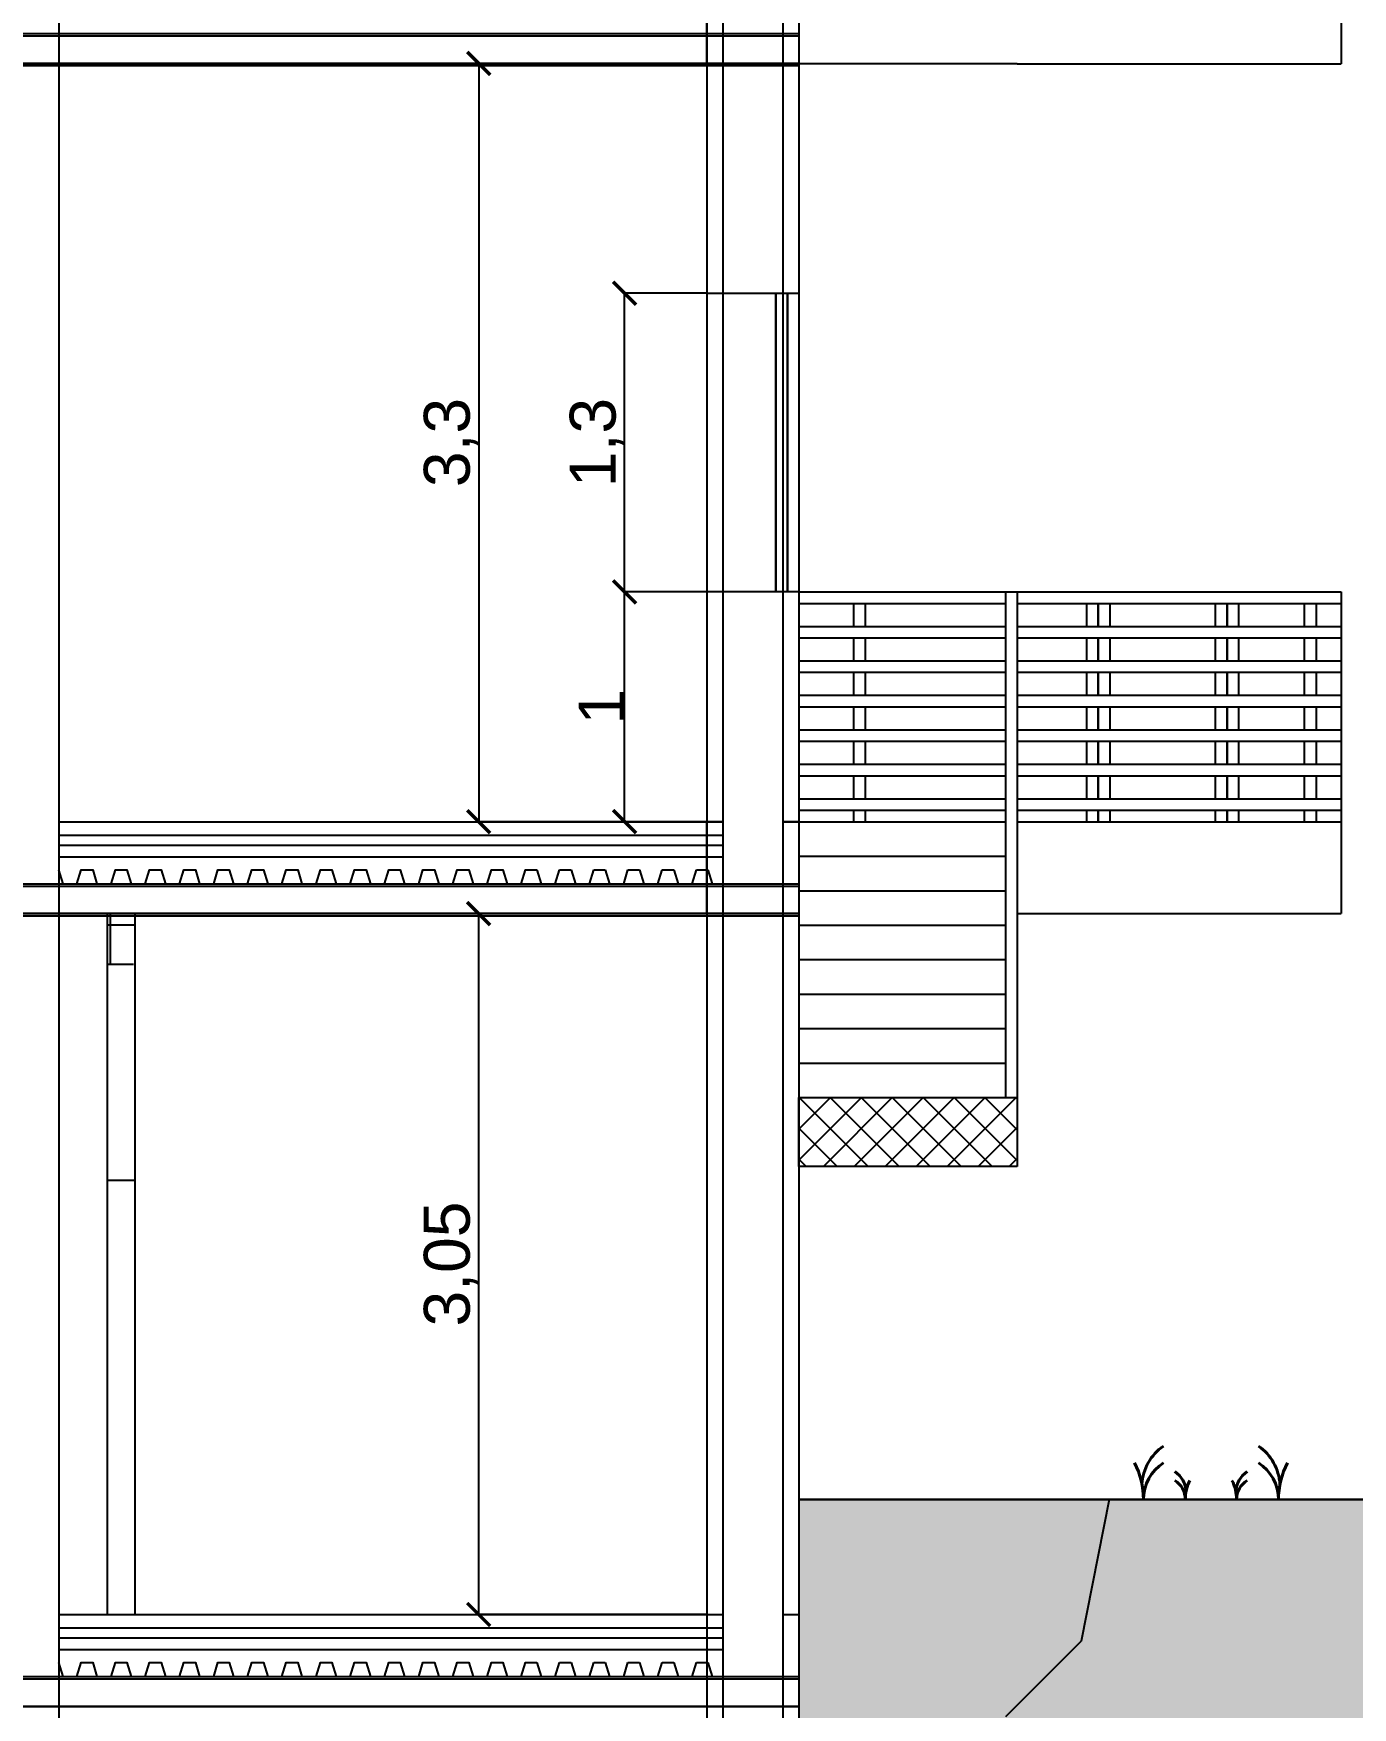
# Model space of a CAD drawing. Header units: millimetres. Extents: x 2459 to 3981, y 1231 to 4850.
# Drawn here: x 3828.92 to 3834.66, y 1240.46 to 1247.75 of the extents above; entities that cross this region are included whole.
import ezdxf

# ---------------------------------------------------------------- set-up
doc = ezdxf.new("R2010")
doc.units = ezdxf.units.MM
doc.layers.add('erbetta', color=7, linetype='Continuous', lineweight=40)
doc.styles.get("Standard").update_dxf_attribs({"font": 'arial.ttf'})
doc.dimstyles.new('Copia di ISO-25', dxfattribs={"dimtxt": 0.2, "dimasz": 0.1, "dimexe": 0, "dimexo": 0, "dimgap": 0, "dimtad": 3, "dimtxsty": 'Standard', "dimblk": 'ARCHTICK', "dimcen": -2.5, "dimclrd": 256, "dimclre": 256, "dimclrt": 256, "dimadec": 0, "dimazin": 0, "dimtfac": 1, "dimtmove": 2, "dimatfit": 3, "dimldrblk": 'ARCHTICK', "dimfxl": 1, "dimfxlon": 1, "dimtfillclr": 256, "dimlwd": -1, "dimlwe": -1, "dimarcsym": 0})

# ---------------------------------------------------------------- blocks, each defined once
blk = doc.blocks.new('_ArchTick')
at = {"color": 0, "linetype": 'ByBlock', "const_width": 0.15}
blk.add_lwpolyline([(-0.5, -0.5), (0.5, 0.5)], dxfattribs=at)
blk = doc.blocks.new('*D670')
at = {"ltscale": 0.01, "transparency": 16777216}
for p, q in [((3831.8548, 1243.9152), (3830.8616, 1243.9152)), ((3830.8616, 1243.9152), (3830.8616, 1240.8652)), ((3831.8548, 1240.8652), (3830.8616, 1240.8652))]:
    blk.add_line(p, q, dxfattribs=at)
at = {"layer": 'Defpoints', "color": 0, "linetype": 'Continuous', "lineweight": -3, "ltscale": 0.01, "transparency": 16777216}
for p in [(3831.8548, 1243.9152), (3830.8616, 1240.8652), (3831.8548, 1240.8652)]:
    blk.add_point(p, dxfattribs=at)
at = {"linetype": 'Continuous', "ltscale": 0.01, "transparency": 16777216, "xscale": 0.1, "yscale": 0.1, "zscale": 0.1}
for p, rotation in [((3830.8616, 1243.9152), 90), ((3830.8616, 1240.8652), 270)]:
    blk.add_blockref('_ArchTick', p, dxfattribs=dict(at, rotation=rotation))
at = {"linetype": 'Continuous', "lineweight": -3, "ltscale": 0.01, "transparency": 16777216, "insert": (3830.7415, 1242.3902), "char_height": 0.2, "attachment_point": 5, "rotation": 90}
blk.add_mtext('3,05', dxfattribs=at)

msp = doc.modelspace()

# ---------------------------------------------------------------- hatches: boundary and pattern name
h = msp.add_hatch()
h.set_pattern_fill('ANSI37', color=256, scale=0.03)
h.paths.add_polyline_path([(3783.759752, 1240.865233), (3783.359752, 1240.865233), (3783.359752, 1240.465233), (3783.759752, 1240.465233)])
h.paths.add_polyline_path([(3833.204815, 1243.114923), (3832.254815, 1243.114923), (3832.254815, 1242.814923), (3833.204815, 1242.814923)])
h.paths.add_polyline_path([(3815.954815, 1243.114923), (3815.004815, 1243.114923), (3815.004815, 1242.814923), (3815.954815, 1242.814923)])
h.paths.add_polyline_path([(3780.969752, 1240.865233), (3780.569752, 1240.865233), (3780.569752, 1240.465233), (3780.969752, 1240.465233)])
h.paths.add_polyline_path([(3780.969752, 1250.215543), (3780.569752, 1250.215543), (3780.569752, 1249.815543), (3780.969752, 1249.815543)])
h.paths.add_polyline_path([(3780.969752, 1245.813372), (3780.569752, 1245.813372), (3780.569752, 1245.413372), (3780.969752, 1245.413372)])
h.paths.add_polyline_path([(3788.301951, 1240.865233), (3787.901951, 1240.865233), (3787.901951, 1240.465233), (3788.301951, 1240.465233)])
h.paths.add_polyline_path([(3790.631951, 1240.865233), (3790.231951, 1240.865233), (3790.231951, 1240.465233), (3790.631951, 1240.465233)])
h.paths.add_polyline_path([(3795.501951, 1240.865233), (3795.101951, 1240.865233), (3795.101951, 1240.465233), (3795.501951, 1240.465233)])
h.paths.add_polyline_path([(3795.501951, 1244.314923), (3795.101951, 1244.314923), (3795.101951, 1243.914923), (3795.501951, 1243.914923)])
h.paths.add_polyline_path([(3790.631951, 1244.314923), (3790.231951, 1244.314923), (3790.231951, 1243.915233), (3790.631951, 1243.915233)])
h.paths.add_polyline_path([(3788.301951, 1244.314923), (3787.901951, 1244.314923), (3787.901951, 1243.915233), (3788.301951, 1243.915233)])
h.paths.add_polyline_path([(3788.301951, 1248.012751), (3787.901951, 1248.012751), (3787.901951, 1247.613062), (3788.181951, 1247.613062), (3788.301951, 1247.612751)])
h.paths.add_polyline_path([(3790.631951, 1248.012751), (3790.231951, 1248.012751), (3790.231951, 1247.612751), (3790.631951, 1247.612751)])
h.paths.add_polyline_path([(3795.501951, 1248.012751), (3795.101951, 1248.012751), (3795.101951, 1247.612751), (3795.501951, 1247.612751)])
h.paths.add_polyline_path([(3795.501951, 1251.814923), (3795.101951, 1251.814923), (3795.101951, 1251.414923), (3795.501951, 1251.414923)])
h.paths.add_polyline_path([(3790.631951, 1251.814923), (3790.231951, 1251.814923), (3790.231951, 1251.414923), (3790.631951, 1251.414923)])
h.paths.add_polyline_path([(3788.301951, 1251.814923), (3787.901951, 1251.814923), (3787.901951, 1251.414923), (3788.301951, 1251.414923)])
h.paths.add_polyline_path([(3790.631951, 1255.614923), (3790.231951, 1255.614923), (3790.231951, 1255.215233), (3790.631951, 1255.215233)])
h.paths.add_polyline_path([(3795.501951, 1255.615233), (3795.101951, 1255.615233), (3795.101951, 1255.215233), (3795.501951, 1255.215233)])
h.paths.add_polyline_path([(3788.301951, 1255.614923), (3787.901951, 1255.614923), (3787.901951, 1255.215233), (3788.301951, 1255.215233)])
h.paths.add_polyline_path([(3788.301951, 1258.438326), (3787.901951, 1258.438241), (3787.901951, 1258.038326), (3788.301951, 1258.038326)])
h.paths.add_polyline_path([(3790.206425, 1258.437715), (3789.806425, 1258.437715), (3789.806425, 1258.037715), (3790.206425, 1258.037715)])
h.paths.add_polyline_path([(3780.968958, 1258.437715), (3780.568958, 1258.437715), (3780.56898, 1258.037715), (3780.969752, 1258.036808)])
h.paths.add_polyline_path([(3780.969752, 1254.415543), (3780.569752, 1254.415543), (3780.569752, 1254.015543), (3780.969752, 1254.015543)])
at = {"linetype": 'Continuous', "lineweight": -3, "ltscale": 0.01, "true_color": 0x939598, "transparency": 33554559}
h = msp.add_hatch(dxfattribs=at)
h.set_pattern_fill('EARTH', color=252, scale=0.1, angle=45)
h.paths.add_polyline_path([(3780.569752, 1239.61719), (3780.012323, 1239.842627), (3779.715084, 1240.139866), (3779.305021, 1240.226858), (3779.066646, 1240.465233), (3777.065568, 1240.465233), (3777.065568, 1238.035233), (3798.962389, 1238.035233), (3798.962389, 1241.365233), (3796.852018, 1241.365233), (3796.730146, 1240.749123), (3796.401275, 1240.420252), (3796.05938, 1239.842627), (3795.501951, 1239.61719), (3795.501951, 1239.115354), (3796.346943, 1239.115354), (3796.346943, 1238.654559), (3794.25696, 1238.654559), (3794.25696, 1239.115354), (3795.101951, 1239.115354), (3795.101951, 1239.61719), (3790.631951, 1239.61719), (3790.631951, 1239.115354), (3791.476943, 1239.115354), (3791.476943, 1238.654559), (3789.38696, 1238.654559), (3789.38696, 1239.115354), (3790.231951, 1239.115354), (3790.231951, 1239.61719), (3788.301951, 1239.61719), (3788.301951, 1239.115354), (3789.146943, 1239.115354), (3789.146943, 1238.654559), (3787.05696, 1238.654559), (3787.05696, 1239.115354), (3787.901951, 1239.115354), (3787.901951, 1239.61719), (3783.759752, 1239.61719), (3783.759752, 1239.115354), (3784.604743, 1239.115354), (3784.604743, 1238.654559), (3782.51476, 1238.654559), (3782.51476, 1239.115354), (3783.359752, 1239.115354), (3783.359752, 1239.61719), (3780.969752, 1239.61719), (3780.969752, 1239.115354), (3781.814743, 1239.115354), (3781.814743, 1238.654559), (3779.72476, 1238.654559), (3779.72476, 1239.115354), (3780.569752, 1239.115354)])
h.paths.add_polyline_path([(3769.967936, 1241.365233), (3767.858003, 1241.365233), (3767.736132, 1240.749123), (3767.40726, 1240.420252), (3767.065365, 1239.842627), (3766.507936, 1239.61719), (3766.507936, 1239.115354), (3767.352928, 1239.115354), (3767.352928, 1238.654559), (3765.262945, 1238.654559), (3765.262945, 1239.115354), (3766.107936, 1239.115354), (3766.107936, 1239.61719), (3763.407936, 1239.61719), (3763.407936, 1239.115354), (3764.252928, 1239.115354), (3764.252928, 1238.654559), (3762.162945, 1238.654559), (3762.162945, 1239.115354), (3763.007936, 1239.115354), (3763.007936, 1239.61719), (3760.172936, 1239.61719), (3760.172936, 1239.115354), (3761.017928, 1239.115354), (3761.017928, 1238.654559), (3758.927945, 1238.654559), (3758.927945, 1239.115354), (3759.772936, 1239.115354), (3759.772936, 1239.61719), (3757.047936, 1239.61719), (3757.047936, 1239.115354), (3757.892928, 1239.115354), (3757.892928, 1238.654559), (3755.802945, 1238.654559), (3755.802945, 1239.115354), (3756.647936, 1239.115354), (3756.647936, 1239.61719), (3753.757936, 1239.61719), (3753.757936, 1239.115354), (3754.602928, 1239.115354), (3754.602928, 1238.654559), (3752.512945, 1238.654559), (3752.512945, 1239.115354), (3753.357936, 1239.115354), (3753.357936, 1239.61719), (3750.607936, 1239.61719), (3750.607936, 1239.115354), (3751.452928, 1239.115354), (3751.452928, 1238.654559), (3749.362945, 1238.654559), (3749.362945, 1239.115354), (3750.207936, 1239.115354), (3750.207936, 1239.61719), (3749.650508, 1239.842627), (3749.308613, 1240.420252), (3748.979741, 1240.749123), (3748.85787, 1241.365233), (3746.747936, 1241.365233), (3746.747936, 1237.88455), (3746.791933, 1237.88455), (3747.507803, 1237.88455), (3769.967936, 1237.88455)])
h.paths.add_polyline_path([(3812.494815, 1241.365233), (3812.494815, 1237.88455), (3812.538811, 1237.88455), (3813.254682, 1237.88455), (3835.714815, 1237.88455), (3835.714815, 1241.365233), (3833.604882, 1241.365233), (3833.48301, 1240.749123), (3833.154139, 1240.420252), (3832.812244, 1239.842627), (3832.254815, 1239.61719), (3832.184815, 1239.61719), (3832.411189, 1239.21719), (3832.411189, 1239.11719), (3831.711189, 1239.11719), (3831.711189, 1239.21719), (3831.924815, 1239.61719), (3829.034815, 1239.61719), (3829.261189, 1239.21719), (3829.261189, 1239.11719), (3828.561189, 1239.11719), (3828.561189, 1239.21719), (3828.774815, 1239.61719), (3825.794815, 1239.61719), (3826.021189, 1239.21719), (3826.021189, 1239.11719), (3825.321189, 1239.11719), (3825.321189, 1239.21719), (3825.534815, 1239.61719), (3822.674815, 1239.61719), (3822.901189, 1239.21719), (3822.901189, 1239.11719), (3822.201189, 1239.11719), (3822.201189, 1239.21719), (3822.414815, 1239.61719), (3819.434815, 1239.61719), (3819.661189, 1239.21719), (3819.661189, 1239.11719), (3818.961189, 1239.11719), (3818.961189, 1239.21719), (3819.174815, 1239.61719), (3816.282315, 1239.61719), (3816.508689, 1239.21719), (3816.508689, 1239.11719), (3815.808689, 1239.11719), (3815.808689, 1239.21719), (3816.022315, 1239.61719), (3815.954815, 1239.61719), (3815.397387, 1239.842627), (3815.055491, 1240.420252), (3814.72662, 1240.749123), (3814.604749, 1241.365233)])
h.paths.add_polyline_path([(3842.812446, 1240.465233), (3842.812446, 1238.035233), (3864.709268, 1238.035233), (3864.709268, 1241.365233), (3862.598897, 1241.365233), (3862.477025, 1240.749123), (3862.148154, 1240.420252), (3861.806258, 1239.842627), (3861.24883, 1239.61719), (3861.17383, 1239.61719), (3861.410204, 1239.21719), (3861.410204, 1239.11719), (3860.710204, 1239.11719), (3860.710204, 1239.21719), (3860.92383, 1239.61719), (3858.139554, 1239.61719), (3858.375928, 1239.21719), (3858.375928, 1239.11719), (3857.675928, 1239.11719), (3857.675928, 1239.21719), (3857.889554, 1239.61719), (3855.191071, 1239.61719), (3855.427444, 1239.21719), (3855.427444, 1239.11719), (3854.727444, 1239.11719), (3854.727444, 1239.21719), (3854.941071, 1239.61719), (3852.23383, 1239.61719), (3852.470204, 1239.21719), (3852.470204, 1239.11719), (3851.770204, 1239.11719), (3851.770204, 1239.21719), (3851.98383, 1239.61719), (3849.43383, 1239.61719), (3849.670204, 1239.21719), (3849.670204, 1239.11719), (3848.970204, 1239.11719), (3848.970204, 1239.21719), (3849.18383, 1239.61719), (3846.628814, 1239.61719), (3846.865187, 1239.21719), (3846.865187, 1239.11719), (3846.165187, 1239.11719), (3846.165187, 1239.21719), (3846.378814, 1239.61719), (3846.31663, 1239.61719), (3845.759202, 1239.842627), (3845.461963, 1240.139866), (3845.051899, 1240.226858), (3844.813525, 1240.465233)])
at = {"true_color": 0x939598, "transparency": 33554559}
h = msp.add_hatch(dxfattribs=at)
h.set_pattern_fill('GRAVEL', color=252, scale=0.05)
h.set_pattern_definition([(228.0127875, (121.27238, 1.27), (-10.1600000008, -11.4299999993), [0.1708607, -16.9152418]), (184.969741, (121.15808, 1.143), (15.239999994, 1.27000007235), [0.29320236, -29.02702445]), (132.510447, (120.86598, 1.1176), (12.7000000054, -13.9699999951), [0.20674076, -20.4673614]), (267.273689, (120.37068, 0.8001), (1.2700000027, 25.3999999999), [0.26700226, -26.4332187]), (292.8336542, (120.35798, 0.5334), (-6.3500000005, 15.2399999998), [0.26181685, -25.91990387]), (357.273689, (120.45958, 0.2921), (-25.3999999999, 1.2700000027), [0.26700226, -26.4332187]), (37.6942405, (120.72628, 0.2794), (-16.50999999927, -12.70000000095), [0.35309683, -34.95655766]), (72.2553284, (121.00568, 0.4953), (8.8900000024, 27.93999999924), [0.33335976, -33.0026283]), (121.4295656, (121.10728, 0.8128), (-10.1600000014, 16.5099999991), [0.2679065, -26.52277285]), (175.2363583, (120.96758, 1.0414), (13.9699999998, -1.2700000022), [0.30585664, -14.98696847]), (222.3974378, (120.66278, 1.0668), (-15.2399999995, -13.97000000053), [0.39553896, -39.15838626]), (138.814075, (121.62798, 0.7874), (-8.8899999995, 7.6200000006), [0.13500227, -13.3652829]), (171.4692344, (121.52638, 0.8763), (16.5100000004, -2.5399999971), [0.256841, -25.4273195]), (225, (121.2724, 0.9144), (-2e-16, -1.27), [0.17960467, -1.61644655]), (203.1985905, (121.18348, 1.0668), (6.35, 2.5399999996), [0.09672066, -9.5753112]), (291.8014095, (121.09458, 1.0287), (-1.27, 3.81), [0.1367828, -6.7023765]), (30.9637565, (121.14538, 0.9017), (3.81, 2.54), [0.22215983, -7.18314908]), (161.565051, (121.3359, 1.016), (2.54, -1.27), [0.16064357, -3.85544906]), (16.3895403, (120.35798, 1.0287), (12.7, 3.81), [0.225044, -22.27941334]), (70.346176, (120.57388, 1.0922), (-5.0800000005, -13.9699999998), [0.18879947, -18.69110784]), (293.1985905, (121.33588, 1.27), (-2.5399999996, 6.35), [0.19344005, -9.4785918]), (343.6104597, (121.41208, 1.0922), (-12.7000000003, 3.8099999991), [0.225044, -22.27941334]), (339.4439548, (120.35798, 0.2413), (-6.35, 2.54), [0.2170176, -10.63386716]), (294.7751406, (120.56118, 0.1651), (-6.3500000076, 13.9699999966), [0.18183606, -18.0017967]), (66.8014095, (121.34858, 5e-13), (2.5399999996, 6.35), [0.19344005, -9.4785918]), (17.3540246, (121.42478, 0.1778), (-16.5099999997, -5.080000001), [0.21289137, -21.076188]), (69.4439548, (120.72628, 5e-13), (-2.54, -6.35), [0.1085088, -10.74237596]), (101.3099325, (121.27238, 5e-13), (-1.27, 5.08), [0.0647573, -6.4109975]), (165.9637565, (121.25968, 0.0635), (3.81, -1.27), [0.26181685, -4.9745273]), (186.009006, (121.00568, 0.127), (12.6999999999, 1.2700000007), [0.2426335, -24.02068243]), (303.690068, (121.14538, 0.7874), (-1.27, 2.54), [0.18316194, -4.3958882]), (353.1572266, (121.24698, 0.635), (21.59000000013, -2.5399999989), [0.3197784, -31.65800453]), (60.945396, (121.56448, 0.5969), (-5.08, -8.89), [0.1307541, -12.94469616]), (90, (121.628, 0.7112), (-1.27, 1.27), [0.0762, -1.1938]), (120.2564372, (120.98028, 0.1651), (5.0799999994, -8.8900000004), [0.1764335, -17.4669704]), (48.0127875, (120.89138, 0.3175), (10.1600000008, 11.4299999993), [0.34172144, -16.7443811]), (0, (121.12, 0.5715), (1.27, 1.27), [0.3302, -0.9398]), (325.3048465, (121.45018, 0.5715), (12.7000000048, -8.8899999931), [0.2008048, -19.87965836]), (254.054604, (121.61528, 0.4572), (-1.27, -5.08), [0.18491454, -9.060825]), (207.6459754, (121.56448, 0.2794), (-24.1300000009, -12.6999999983), [0.30107255, -29.8062322]), (175.4260787, (121.29778, 0.1397), (-16.51, 1.27), [0.31851473, -31.53292323])])
h.paths.add_polyline_path([(3846.31663, 1241.054813), (3845.795342, 1241.054813), (3845.225339, 1240.877047), (3844.813525, 1240.465233), (3845.051899, 1240.226858), (3845.461963, 1240.139866), (3845.759202, 1239.842627), (3846.31663, 1239.61719)])
h.paths.add_polyline_path([(3862.598897, 1241.365233), (3861.24883, 1241.365233), (3861.24883, 1239.61719), (3861.806258, 1239.842627), (3862.148154, 1240.420252), (3862.477025, 1240.749123)])
h.paths.add_polyline_path([(3833.604882, 1241.365233), (3832.254815, 1241.365233), (3832.254815, 1240.865233), (3832.254815, 1240.465233), (3832.254815, 1239.61719), (3832.812244, 1239.842627), (3833.154139, 1240.420252), (3833.48301, 1240.749123)])
h.paths.add_polyline_path([(3815.954815, 1241.365233), (3814.604749, 1241.365233), (3814.72662, 1240.749123), (3815.055491, 1240.420252), (3815.397387, 1239.842627), (3815.954815, 1239.61719), (3815.954815, 1240.865233)])
h.paths.add_polyline_path([(3796.852018, 1241.365233), (3795.501951, 1241.365233), (3795.501951, 1241.035233), (3795.501951, 1240.865233), (3795.501951, 1239.61719), (3796.05938, 1239.842627), (3796.401275, 1240.420252), (3796.730146, 1240.749123)])
h.paths.add_polyline_path([(3780.569752, 1241.054813), (3780.048463, 1241.054813), (3779.47846, 1240.877047), (3779.066646, 1240.465233), (3779.305021, 1240.226858), (3779.715084, 1240.139866), (3780.012323, 1239.842627), (3780.569752, 1239.61719), (3780.569752, 1240.465233)])
h.paths.add_polyline_path([(3767.736132, 1240.749123), (3767.858003, 1241.365233), (3766.507936, 1241.365233), (3766.507936, 1240.865233), (3766.507936, 1239.61719), (3767.065365, 1239.842627), (3767.40726, 1240.420252)])
h.paths.add_polyline_path([(3750.207936, 1241.365233), (3748.85787, 1241.365233), (3748.979741, 1240.749123), (3749.308613, 1240.420252), (3749.650508, 1239.842627), (3750.207936, 1239.61719), (3750.207936, 1240.865233)])

# ---------------------------------------------------------------- linework, layer by layer
at = {"linetype": 'Continuous', "lineweight": -3, "ltscale": 0.01}
for p, q in [((3829.034815, 1255.615233), (3829.034815, 1239.61719)), ((3831.924815, 1255.615109), (3831.924815, 1239.61719)), ((3832.184815, 1255.615233), (3832.184815, 1239.61719)), ((3815.954815, 1247.735233), (3832.254815, 1247.735233)), ((3822.469815, 1247.745233), (3832.254815, 1247.745233)), ((3815.954815, 1247.605233), (3832.254815, 1247.605233)), ((3815.954815, 1244.034923), (3832.254815, 1244.034923)), ((3822.469815, 1244.044923), (3832.254815, 1244.044923)), ((3815.954815, 1243.904923), (3832.254815, 1243.904923)), ((3815.954815, 1240.585233), (3832.254815, 1240.585233)), ((3822.469815, 1240.595233), (3832.254815, 1240.595233)), ((3831.854815, 1240.605233), (3831.854815, 1239.61719)), ((3832.254815, 1240.465233), (3832.254815, 1239.61719))]:
    msp.add_line(p, q, dxfattribs=at)
at = {"ltscale": 0.01}
for p, q in [((3832.254815, 1255.61614), (3832.254815, 1240.865233)), ((3834.614815, 1249.013062, 1), (3834.614815, 1247.613062, 1)), ((3831.854815, 1248.014923), (3831.854815, 1247.615233)), ((3832.254815, 1247.615233), (3815.954815, 1247.615233)), ((3826.264815, 1247.615233), (3831.854815, 1247.615233)), ((3831.854815, 1247.615233), (3830.861643, 1247.615233)), ((3830.861643, 1247.615233), (3830.861643, 1244.315233)), ((3831.854815, 1247.615233), (3831.854815, 1244.315233)), ((3833.204815, 1247.613062, 0.402542), (3832.254815, 1247.613062, 0.402542)), ((3833.204815, 1247.613062, 0.402542), (3834.614815, 1247.613062, 1)), ((3831.854815, 1246.615233), (3831.496601, 1246.615233)), ((3831.496601, 1245.315233), (3831.496601, 1246.615233)), ((3831.854815, 1246.615233), (3832.254815, 1246.615233)), ((3832.154815, 1246.615233), (3832.154815, 1245.315233)), ((3832.154815, 1245.315233), (3832.154815, 1246.615233)), ((3832.204815, 1246.615233), (3832.204815, 1245.315233)), ((3832.204815, 1245.315233), (3832.204815, 1246.615233)), ((3832.254815, 1246.615233), (3832.254815, 1245.315233)), ((3831.854815, 1245.315233), (3831.496601, 1245.315233)), ((3831.496601, 1244.315233), (3831.496601, 1245.315233)), ((3831.854815, 1245.315233), (3831.496601, 1245.315233)), ((3832.254815, 1245.315233), (3831.854815, 1245.315233)), ((3831.854815, 1245.315233), (3831.854815, 1244.315233)), ((3832.254815, 1245.315233), (3834.614815, 1245.315233, 1)), ((3832.254815, 1245.315233), (3832.254815, 1245.215233)), ((3832.254815, 1245.315233), (3832.254815, 1245.265233)), ((3832.49383, 1245.315233, 0.101277), (3832.54383, 1245.315233, 0.101277)), ((3833.154815, 1245.315233, 0.381356), (3833.154815, 1243.114923, 0.948312)), ((3833.204815, 1245.315233, 0.402542), (3833.204815, 1243.114923, 1)), ((3833.507968, 1245.315233, 0.101277), (3833.557968, 1245.315233, 0.101277)), ((3833.557968, 1245.315233, 0.101277), (3833.607968, 1245.315233, 0.101277)), ((3834.067976, 1245.315233, 0.101277), (3834.117976, 1245.315233, 0.101277)), ((3834.117976, 1245.315233, 0.101277), (3834.167976, 1245.315233, 0.101277)), ((3834.455772, 1245.315233, 0.101277), (3834.505772, 1245.315233, 0.101277)), ((3834.614815, 1245.315233, 1), (3834.614815, 1243.915233, 1)), ((3832.254815, 1245.265233), (3833.154815, 1245.265233, 0.381356)), ((3832.254815, 1245.265233), (3832.254815, 1245.165233)), ((3832.49383, 1245.165233, 0.251231), (3832.49383, 1245.265233, 0.151262)), ((3832.54383, 1245.265233, 0.102336), (3832.54383, 1245.165233, 0.104454)), ((3833.204815, 1245.265233, 0.402542), (3834.614815, 1245.265233, 1)), ((3833.507968, 1245.165233, 0.251231), (3833.507968, 1245.265233, 0.151262)), ((3833.557968, 1245.265233, 0.102336), (3833.557968, 1245.165233, 0.104454)), ((3833.557968, 1245.165233, 0.251231), (3833.557968, 1245.265233, 0.151262)), ((3833.607968, 1245.265233, 0.102336), (3833.607968, 1245.165233, 0.104454)), ((3834.067976, 1245.165233, 0.251231), (3834.067976, 1245.265233, 0.151262)), ((3834.117976, 1245.265233, 0.102336), (3834.117976, 1245.165233, 0.104454)), ((3834.117976, 1245.165233, 0.251231), (3834.117976, 1245.265233, 0.151262)), ((3834.167976, 1245.265233, 0.102336), (3834.167976, 1245.165233, 0.104454)), ((3834.455772, 1245.165233, 0.251231), (3834.455772, 1245.265233, 0.151262)), ((3834.505772, 1245.265233, 0.102336), (3834.505772, 1245.165233, 0.104454)), ((3832.254815, 1245.165233), (3833.154815, 1245.165233, 0.381356)), ((3832.254815, 1245.165233), (3833.154815, 1245.165233, 0.381356)), ((3833.204815, 1245.165233, 0.402542), (3834.614815, 1245.165233, 1)), ((3833.204815, 1245.165233, 0.402542), (3834.614815, 1245.165233, 1)), ((3832.254815, 1245.115233), (3833.154815, 1245.115233, 0.381356)), ((3832.49383, 1245.015233, 0.401184), (3832.49383, 1245.115233, 0.301215)), ((3832.54383, 1245.115233, 0.105513), (3832.54383, 1245.015233, 0.107631)), ((3833.204815, 1245.115233, 0.402542), (3834.614815, 1245.115233, 1)), ((3833.507968, 1245.015233, 0.401184), (3833.507968, 1245.115233, 0.301215)), ((3833.557968, 1245.115233, 0.105513), (3833.557968, 1245.015233, 0.107631)), ((3833.557968, 1245.015233, 0.401184), (3833.557968, 1245.115233, 0.301215)), ((3833.607968, 1245.115233, 0.105513), (3833.607968, 1245.015233, 0.107631)), ((3834.067976, 1245.015233, 0.401184), (3834.067976, 1245.115233, 0.301215)), ((3834.117976, 1245.115233, 0.105513), (3834.117976, 1245.015233, 0.107631)), ((3834.117976, 1245.015233, 0.401184), (3834.117976, 1245.115233, 0.301215)), ((3834.167976, 1245.115233, 0.105513), (3834.167976, 1245.015233, 0.107631)), ((3834.455772, 1245.015233, 0.401184), (3834.455772, 1245.115233, 0.301215)), ((3834.505772, 1245.115233, 0.105513), (3834.505772, 1245.015233, 0.107631)), ((3832.254815, 1245.015233), (3833.154815, 1245.015233, 0.381356)), ((3832.254815, 1245.015233), (3833.154815, 1245.015233, 0.381356)), ((3832.254815, 1244.965233), (3833.154815, 1244.965233, 0.381356)), ((3832.49383, 1244.865233, 0.551138), (3832.49383, 1244.965233, 0.451169)), ((3832.54383, 1244.965233, 0.10869), (3832.54383, 1244.865233, 0.110808)), ((3833.204815, 1245.015233, 0.402542), (3834.614815, 1245.015233, 1)), ((3833.204815, 1245.015233, 0.402542), (3834.614815, 1245.015233, 1)), ((3833.204815, 1244.965233, 0.402542), (3834.614815, 1244.965233, 1)), ((3833.507968, 1244.865233, 0.551138), (3833.507968, 1244.965233, 0.451169)), ((3833.557968, 1244.965233, 0.10869), (3833.557968, 1244.865233, 0.110808)), ((3833.557968, 1244.865233, 0.551138), (3833.557968, 1244.965233, 0.451169)), ((3833.607968, 1244.965233, 0.10869), (3833.607968, 1244.865233, 0.110808)), ((3834.067976, 1244.865233, 0.551138), (3834.067976, 1244.965233, 0.451169)), ((3834.117976, 1244.965233, 0.10869), (3834.117976, 1244.865233, 0.110808)), ((3834.117976, 1244.865233, 0.551138), (3834.117976, 1244.965233, 0.451169)), ((3834.167976, 1244.965233, 0.10869), (3834.167976, 1244.865233, 0.110808)), ((3834.455772, 1244.865233, 0.551138), (3834.455772, 1244.965233, 0.451169)), ((3834.505772, 1244.965233, 0.10869), (3834.505772, 1244.865233, 0.110808)), ((3832.254815, 1244.865233), (3833.154815, 1244.865233, 0.381356)), ((3832.254815, 1244.865233), (3833.154815, 1244.865233, 0.381356)), ((3832.254815, 1244.815233), (3833.154815, 1244.815233, 0.381356)), ((3832.49383, 1244.715233, 0.701091), (3832.49383, 1244.815233, 0.601122)), ((3832.54383, 1244.815233, 0.111867), (3832.54383, 1244.715233, 0.113985)), ((3833.204815, 1244.865233, 0.402542), (3834.614815, 1244.865233, 1)), ((3833.204815, 1244.865233, 0.402542), (3834.614815, 1244.865233, 1)), ((3833.204815, 1244.815233, 0.402542), (3834.614815, 1244.815233, 1)), ((3833.507968, 1244.715233, 0.701091), (3833.507968, 1244.815233, 0.601122)), ((3833.557968, 1244.815233, 0.111867), (3833.557968, 1244.715233, 0.113985)), ((3833.557968, 1244.715233, 0.701091), (3833.557968, 1244.815233, 0.601122)), ((3833.607968, 1244.815233, 0.111867), (3833.607968, 1244.715233, 0.113985)), ((3834.067976, 1244.715233, 0.701091), (3834.067976, 1244.815233, 0.601122)), ((3834.117976, 1244.815233, 0.111867), (3834.117976, 1244.715233, 0.113985)), ((3834.117976, 1244.715233, 0.701091), (3834.117976, 1244.815233, 0.601122)), ((3834.167976, 1244.815233, 0.111867), (3834.167976, 1244.715233, 0.113985)), ((3834.455772, 1244.715233, 0.701091), (3834.455772, 1244.815233, 0.601122)), ((3834.505772, 1244.815233, 0.111867), (3834.505772, 1244.715233, 0.113985)), ((3832.254815, 1244.715233), (3833.154815, 1244.715233, 0.381356)), ((3832.254815, 1244.715233), (3833.154815, 1244.715233, 0.381356)), ((3832.254815, 1244.665233), (3833.154815, 1244.665233, 0.381356)), ((3832.49383, 1244.565233, 0.851045), (3832.49383, 1244.665233, 0.751076)), ((3832.54383, 1244.665233, 0.115044), (3832.54383, 1244.565233, 0.117162)), ((3833.204815, 1244.715233, 0.402542), (3834.614815, 1244.715233, 1)), ((3833.204815, 1244.715233, 0.402542), (3834.614815, 1244.715233, 1)), ((3833.204815, 1244.665233, 0.402542), (3834.614815, 1244.665233, 1)), ((3833.507968, 1244.565233, 0.851045), (3833.507968, 1244.665233, 0.751076)), ((3833.557968, 1244.665233, 0.115044), (3833.557968, 1244.565233, 0.117162)), ((3833.557968, 1244.565233, 0.851045), (3833.557968, 1244.665233, 0.751076)), ((3833.607968, 1244.665233, 0.115044), (3833.607968, 1244.565233, 0.117162)), ((3834.067976, 1244.565233, 0.851045), (3834.067976, 1244.665233, 0.751076)), ((3834.117976, 1244.665233, 0.115044), (3834.117976, 1244.565233, 0.117162)), ((3834.117976, 1244.565233, 0.851045), (3834.117976, 1244.665233, 0.751076)), ((3834.167976, 1244.665233, 0.115044), (3834.167976, 1244.565233, 0.117162)), ((3834.455772, 1244.565233, 0.851045), (3834.455772, 1244.665233, 0.751076)), ((3834.505772, 1244.665233, 0.115044), (3834.505772, 1244.565233, 0.117162)), ((3832.254815, 1244.565233), (3833.154815, 1244.565233, 0.381356)), ((3832.254815, 1244.565233), (3833.154815, 1244.565233, 0.381356)), ((3832.254815, 1244.515233), (3833.154815, 1244.515233, 0.381356)), ((3832.49383, 1244.415233, 1.000998), (3832.49383, 1244.515233, 0.901029)), ((3832.54383, 1244.515233, 0.118221), (3832.54383, 1244.415233, 0.120339)), ((3833.204815, 1244.565233, 0.402542), (3834.614815, 1244.565233, 1)), ((3833.204815, 1244.565233, 0.402542), (3834.614815, 1244.565233, 1)), ((3833.204815, 1244.515233, 0.402542), (3834.614815, 1244.515233, 1)), ((3833.507968, 1244.415233, 1.000998), (3833.507968, 1244.515233, 0.901029)), ((3833.557968, 1244.515233, 0.118221), (3833.557968, 1244.415233, 0.120339)), ((3833.557968, 1244.415233, 1.000998), (3833.557968, 1244.515233, 0.901029)), ((3833.607968, 1244.515233, 0.118221), (3833.607968, 1244.415233, 0.120339)), ((3834.067976, 1244.415233, 1.000998), (3834.067976, 1244.515233, 0.901029)), ((3834.117976, 1244.515233, 0.118221), (3834.117976, 1244.415233, 0.120339)), ((3834.117976, 1244.415233, 1.000998), (3834.117976, 1244.515233, 0.901029)), ((3834.167976, 1244.515233, 0.118221), (3834.167976, 1244.415233, 0.120339)), ((3834.455772, 1244.415233, 1.000998), (3834.455772, 1244.515233, 0.901029)), ((3834.505772, 1244.515233, 0.118221), (3834.505772, 1244.415233, 0.120339)), ((3832.254815, 1244.415233), (3833.154815, 1244.415233, 0.381356)), ((3832.254815, 1244.415233), (3833.154815, 1244.415233, 0.381356)), ((3832.254815, 1244.365233), (3833.154815, 1244.365233, 0.381356)), ((3832.49383, 1244.314923, 1.101277), (3832.49383, 1244.365233, 1.050983)), ((3832.54383, 1244.365233, 0.121398), (3832.54383, 1244.314923, 0.122464)), ((3833.204815, 1244.415233, 0.402542), (3834.614815, 1244.415233, 1)), ((3833.204815, 1244.415233, 0.402542), (3834.614815, 1244.415233, 1)), ((3833.204815, 1244.365233, 0.402542), (3834.614815, 1244.365233, 1)), ((3833.507968, 1244.314923, 1.101277), (3833.507968, 1244.365233, 1.050983)), ((3833.557968, 1244.365233, 0.121398), (3833.557968, 1244.314923, 0.122464)), ((3833.557968, 1244.314923, 1.101277), (3833.557968, 1244.365233, 1.050983)), ((3833.607968, 1244.365233, 0.121398), (3833.607968, 1244.314923, 0.122464)), ((3834.067976, 1244.314923, 1.101277), (3834.067976, 1244.365233, 1.050983)), ((3834.117976, 1244.365233, 0.121398), (3834.117976, 1244.314923, 0.122464)), ((3834.117976, 1244.314923, 1.101277), (3834.117976, 1244.365233, 1.050983)), ((3834.167976, 1244.365233, 0.121398), (3834.167976, 1244.314923, 0.122464)), ((3834.455772, 1244.314923, 1.101277), (3834.455772, 1244.365233, 1.050983)), ((3834.505772, 1244.365233, 0.121398), (3834.505772, 1244.314923, 0.122464)), ((3829.034815, 1244.315079), (3831.854815, 1244.314923)), ((3829.034815, 1244.314923), (3831.924815, 1244.314923)), ((3829.034815, 1244.314923), (3831.924815, 1244.314923)), ((3829.034815, 1244.314769), (3831.854815, 1244.314612)), ((3831.854815, 1244.315233), (3830.861643, 1244.315233)), ((3830.95385, 1244.315233), (3831.86573, 1244.315233)), ((3831.854815, 1244.315233), (3831.496601, 1244.315233)), ((3831.854815, 1244.314923), (3831.854815, 1243.915233)), ((3831.854815, 1244.314612), (3831.854815, 1244.054923)), ((3832.184815, 1244.314923), (3832.254815, 1244.314923)), ((3832.184815, 1244.314923), (3832.254815, 1244.314923)), ((3832.254815, 1244.314923), (3833.154815, 1244.314923, 0.381356)), ((3832.254815, 1244.314923), (3832.254815, 1244.164923)), ((3833.204815, 1244.314923, 0.402542), (3834.614815, 1244.314923, 1)), ((3832.254815, 1244.164923), (3833.154815, 1244.164923, 0.95054)), ((3832.254815, 1244.014923), (3833.154815, 1244.014923, 0.95054)), ((3832.254815, 1243.914923), (3815.954815, 1243.914923)), ((3832.254815, 1243.914923), (3815.954815, 1243.914923)), ((3826.264815, 1243.915233), (3831.854815, 1243.915233)), ((3829.244815, 1243.915233), (3829.244815, 1240.865233)), ((3829.364815, 1243.915233), (3829.364815, 1240.865233)), ((3831.854815, 1243.915233), (3831.854815, 1240.865233)), ((3831.854815, 1243.915233), (3831.854815, 1240.865233)), ((3832.254815, 1243.864923), (3833.154815, 1243.864923, 0.95054)), ((3833.204815, 1243.915233, 0.402542), (3834.614815, 1243.915233, 1)), ((3832.254815, 1243.714923), (3833.154815, 1243.714923, 0.95054)), ((3832.254815, 1243.564923), (3833.154815, 1243.564923, 0.95054)), ((3832.254815, 1243.414923), (3833.154815, 1243.414923, 0.95054)), ((3832.254815, 1243.264923), (3833.154815, 1243.264923, 0.95054)), ((3832.254815, 1243.114923), (3833.204815, 1243.114923, 1)), ((3833.204815, 1243.114923, 1), (3833.204815, 1242.814923, 1)), ((3833.204815, 1242.814923, 1), (3832.254815, 1242.814923)), ((3829.034815, 1240.865233), (3831.924815, 1240.865233)), ((3829.034815, 1240.865079), (3831.854815, 1240.864923)), ((3831.854815, 1240.864923), (3831.854815, 1240.605233)), ((3832.184815, 1240.865233), (3832.254815, 1240.865233)), ((3832.254815, 1240.465233), (3815.954815, 1240.465233))]:
    msp.add_line(p, q, dxfattribs=at)
for p, q in [((3831.854815, 1247.615233), (3831.854815, 1248.015233)), ((3832.254815, 1248.015233), (3832.254815, 1247.615233)), ((3832.254815, 1248.015233), (3832.254815, 1247.615233)), ((3816.354815, 1247.615233), (3832.254815, 1247.615233)), ((3816.354815, 1247.615233), (3832.254815, 1247.615233)), ((3832.254815, 1247.615233), (3826.264815, 1247.615233)), ((3832.254815, 1247.615233), (3831.854815, 1247.615233)), ((3832.254815, 1247.615233), (3831.854815, 1247.615233)), ((3829.034815, 1244.315233), (3831.924815, 1244.315233)), ((3829.034815, 1244.314923), (3831.924815, 1244.314923)), ((3831.924815, 1244.315233), (3831.854815, 1244.315233)), ((3831.854815, 1244.315233), (3831.924815, 1244.315233)), ((3831.854815, 1243.915233), (3831.854815, 1244.315233)), ((3831.854815, 1244.314923), (3831.854815, 1244.054923)), ((3831.854815, 1244.314923), (3831.924815, 1244.314923)), ((3832.254815, 1244.315233), (3832.184815, 1244.315233)), ((3832.184815, 1244.315233), (3832.254815, 1244.315233)), ((3832.184815, 1244.315233), (3832.254815, 1244.315233)), ((3832.184815, 1244.314923), (3832.254815, 1244.314923)), ((3832.184815, 1244.314923), (3832.254815, 1244.314923)), ((3832.254815, 1244.315233), (3832.254815, 1243.915233)), ((3832.254815, 1244.315233), (3832.254815, 1243.915233)), ((3832.254815, 1244.315233), (3832.254815, 1243.915233)), ((3832.254815, 1244.314923), (3832.254815, 1243.914923)), ((3829.034815, 1244.257108), (3829.740302, 1244.257108)), ((3829.740302, 1244.257108), (3831.078851, 1244.257108)), ((3831.078851, 1244.257108), (3831.924815, 1244.257108)), ((3829.034815, 1244.213064), (3829.740302, 1244.213064)), ((3829.034815, 1244.162915), (3829.740302, 1244.162915)), ((3829.740302, 1244.213064), (3831.078851, 1244.213064)), ((3829.740302, 1244.162915), (3831.078851, 1244.162915)), ((3831.078851, 1244.213064), (3831.924815, 1244.213064)), ((3831.078851, 1244.162915), (3831.924815, 1244.162915)), ((3831.078851, 1244.105532), (3831.115045, 1244.105532)), ((3831.115045, 1244.105532), (3831.133632, 1244.045047)), ((3831.194965, 1244.045047), (3831.213553, 1244.105532)), ((3831.213553, 1244.105532), (3831.263892, 1244.105532)), ((3831.263892, 1244.105532), (3831.28248, 1244.045047)), ((3831.343813, 1244.045047), (3831.3624, 1244.105532)), ((3831.3624, 1244.105532), (3831.41274, 1244.105532)), ((3831.41274, 1244.105532), (3831.431327, 1244.045047)), ((3831.492661, 1244.045047), (3831.511248, 1244.105532)), ((3831.511248, 1244.105532), (3831.561588, 1244.105532)), ((3831.561588, 1244.105532), (3831.580175, 1244.045047)), ((3831.641509, 1244.045047), (3831.660096, 1244.105532)), ((3831.660096, 1244.105532), (3831.710436, 1244.105532)), ((3831.710436, 1244.105532), (3831.729023, 1244.045047)), ((3831.790356, 1244.045047), (3831.808943, 1244.105532)), ((3831.808943, 1244.105532), (3831.859283, 1244.105532)), ((3831.859283, 1244.105532), (3831.87787, 1244.045047)), ((3831.133632, 1244.045047), (3831.194965, 1244.045047)), ((3831.28248, 1244.045047), (3831.343813, 1244.045047)), ((3831.431327, 1244.045047), (3831.492661, 1244.045047)), ((3831.580175, 1244.045047), (3831.641509, 1244.045047)), ((3831.729023, 1244.045047), (3831.790356, 1244.045047)), ((3831.87787, 1244.045047), (3831.924815, 1244.045047)), ((3816.354815, 1243.914923), (3832.254815, 1243.914923)), ((3816.354815, 1243.914923), (3832.254815, 1243.914923)), ((3832.254815, 1243.915233), (3826.264815, 1243.915233)), ((3832.254815, 1243.914923), (3826.264815, 1243.914923)), ((3832.254815, 1243.915233), (3831.854815, 1243.915233)), ((3832.254815, 1243.915233), (3831.854815, 1243.915233)), ((3832.254815, 1243.114923), (3833.204815, 1243.114923)), ((3832.254815, 1242.814923), (3832.254815, 1243.114923)), ((3833.204815, 1243.114923), (3833.204815, 1242.814923)), ((3833.204815, 1242.814923), (3832.254815, 1242.814923)), ((3835.714815, 1241.365233), (3832.254815, 1241.365233)), ((3832.254815, 1241.365233), (3835.714815, 1241.365233)), ((3833.604882, 1241.365233), (3833.48301, 1240.749123)), ((3829.034815, 1240.865233), (3831.924815, 1240.865233)), ((3831.854815, 1240.865233), (3831.854815, 1240.605233)), ((3831.854815, 1240.865233), (3831.924815, 1240.865233)), ((3832.184815, 1240.865233), (3832.254815, 1240.865233)), ((3832.184815, 1240.865233), (3832.254815, 1240.865233)), ((3832.254815, 1240.865233), (3832.254815, 1240.465233)), ((3829.034815, 1240.807418), (3829.740302, 1240.807418)), ((3829.740302, 1240.807418), (3831.078851, 1240.807418)), ((3831.078851, 1240.807418), (3831.924815, 1240.807418)), ((3829.034815, 1240.763375), (3829.740302, 1240.763375)), ((3829.740302, 1240.763375), (3831.078851, 1240.763375)), ((3831.078851, 1240.763375), (3831.924815, 1240.763375)), ((3833.48301, 1240.749123), (3833.154139, 1240.420252)), ((3829.034815, 1240.713225), (3829.740302, 1240.713225)), ((3829.740302, 1240.713225), (3831.078851, 1240.713225)), ((3831.078851, 1240.713225), (3831.924815, 1240.713225)), ((3831.078851, 1240.655843), (3831.115045, 1240.655843)), ((3831.115045, 1240.655843), (3831.133632, 1240.595357)), ((3831.194965, 1240.595357), (3831.213553, 1240.655843)), ((3831.213553, 1240.655843), (3831.263892, 1240.655843)), ((3831.263892, 1240.655843), (3831.28248, 1240.595357)), ((3831.343813, 1240.595357), (3831.3624, 1240.655843)), ((3831.3624, 1240.655843), (3831.41274, 1240.655843)), ((3831.41274, 1240.655843), (3831.431327, 1240.595357)), ((3831.492661, 1240.595357), (3831.511248, 1240.655843)), ((3831.511248, 1240.655843), (3831.561588, 1240.655843)), ((3831.561588, 1240.655843), (3831.580175, 1240.595357)), ((3831.641509, 1240.595357), (3831.660096, 1240.655843)), ((3831.660096, 1240.655843), (3831.710436, 1240.655843)), ((3831.710436, 1240.655843), (3831.729023, 1240.595357)), ((3831.790356, 1240.595357), (3831.808943, 1240.655843)), ((3831.808943, 1240.655843), (3831.859283, 1240.655843)), ((3831.859283, 1240.655843), (3831.87787, 1240.595357)), ((3831.133632, 1240.595357), (3831.194965, 1240.595357)), ((3831.28248, 1240.595357), (3831.343813, 1240.595357)), ((3831.431327, 1240.595357), (3831.492661, 1240.595357)), ((3831.580175, 1240.595357), (3831.641509, 1240.595357)), ((3831.729023, 1240.595357), (3831.790356, 1240.595357)), ((3831.87787, 1240.595357), (3831.924815, 1240.595357)), ((3816.354815, 1240.465233), (3832.254815, 1240.465233)), ((3832.254815, 1240.465233), (3826.264815, 1240.465233))]:
    msp.add_line(p, q)
at = {"linetype": 'Continuous', "ltscale": 0.01}
for p, q in [((3829.159815, 1243.914923, -0.402542), (3829.359815, 1243.914923, -0.402542)), ((3829.159815, 1243.914923, -0.402542), (3829.359815, 1243.914923, -0.402542)), ((3829.259815, 1243.694923, -0.402542), (3829.259815, 1243.914923, -0.402542)), ((3829.259815, 1243.694923, -0.402542), (3829.259815, 1243.914923, -0.402542)), ((3829.244815, 1243.694923, -0.402542), (3829.359815, 1243.694923, -0.402542)), ((3829.244815, 1243.694923, -0.402542), (3829.359815, 1243.694923, -0.402542))]:
    msp.add_line(p, q, dxfattribs=at)
at = {"linetype": 'Continuous'}
for p, q in [((3829.244815, 1243.866449), (3829.364815, 1243.866449)), ((3829.244815, 1242.755199), (3829.364815, 1242.755199))]:
    msp.add_line(p, q, dxfattribs=at)
for points in [[(3829.033338, 1244.105532), (3829.051925, 1244.045047), (3829.113259, 1244.045047), (3829.131846, 1244.105532), (3829.182186, 1244.105532), (3829.200773, 1244.045047), (3829.262107, 1244.045047), (3829.280694, 1244.105532), (3829.331034, 1244.105532), (3829.349621, 1244.045047), (3829.410954, 1244.045047)], [(3829.410954, 1244.045047), (3829.410954, 1244.045047), (3829.410954, 1244.045047), (3829.410954, 1244.045047), (3829.429541, 1244.105532), (3829.479881, 1244.105532), (3829.498468, 1244.045047), (3829.559802, 1244.045047), (3829.578389, 1244.105532), (3829.628729, 1244.105532), (3829.647316, 1244.045047), (3829.70865, 1244.045047), (3829.727237, 1244.105532), (3829.740302, 1244.105532)], [(3829.740302, 1244.105532), (3829.776496, 1244.105532), (3829.795083, 1244.045047), (3829.856417, 1244.045047), (3829.875004, 1244.105532), (3829.925344, 1244.105532), (3829.943931, 1244.045047), (3830.005264, 1244.045047), (3830.023852, 1244.105532), (3830.074191, 1244.105532), (3830.092779, 1244.045047), (3830.154112, 1244.045047), (3830.172699, 1244.105532), (3830.223039, 1244.105532), (3830.241626, 1244.045047), (3830.30296, 1244.045047), (3830.321547, 1244.105532), (3830.371887, 1244.105532), (3830.390474, 1244.045047), (3830.451808, 1244.045047), (3830.470395, 1244.105532), (3830.520735, 1244.105532), (3830.539322, 1244.045047), (3830.600655, 1244.045047), (3830.619242, 1244.105532), (3830.669582, 1244.105532), (3830.688169, 1244.045047), (3830.749503, 1244.045047)], [(3830.749503, 1244.045047), (3830.749503, 1244.045047), (3830.749503, 1244.045047), (3830.749503, 1244.045047), (3830.76809, 1244.105532), (3830.81843, 1244.105532), (3830.837017, 1244.045047), (3830.898351, 1244.045047), (3830.916938, 1244.105532), (3830.967278, 1244.105532), (3830.985865, 1244.045047), (3831.047198, 1244.045047), (3831.065785, 1244.105532), (3831.078851, 1244.105532)], [(3829.033338, 1240.655843), (3829.051925, 1240.595357), (3829.113259, 1240.595357), (3829.131846, 1240.655843), (3829.182186, 1240.655843), (3829.200773, 1240.595357), (3829.262107, 1240.595357), (3829.280694, 1240.655843), (3829.331034, 1240.655843), (3829.349621, 1240.595357), (3829.410954, 1240.595357)], [(3829.410954, 1240.595357), (3829.410954, 1240.595357), (3829.410954, 1240.595357), (3829.410954, 1240.595357), (3829.429541, 1240.655843), (3829.479881, 1240.655843), (3829.498468, 1240.595357), (3829.559802, 1240.595357), (3829.578389, 1240.655843), (3829.628729, 1240.655843), (3829.647316, 1240.595357), (3829.70865, 1240.595357), (3829.727237, 1240.655843), (3829.740302, 1240.655843)], [(3829.740302, 1240.655843), (3829.776496, 1240.655843), (3829.795083, 1240.595357), (3829.856417, 1240.595357), (3829.875004, 1240.655843), (3829.925344, 1240.655843), (3829.943931, 1240.595357), (3830.005264, 1240.595357), (3830.023852, 1240.655843), (3830.074191, 1240.655843), (3830.092779, 1240.595357), (3830.154112, 1240.595357), (3830.172699, 1240.655843), (3830.223039, 1240.655843), (3830.241626, 1240.595357), (3830.30296, 1240.595357), (3830.321547, 1240.655843), (3830.371887, 1240.655843), (3830.390474, 1240.595357), (3830.451808, 1240.595357), (3830.470395, 1240.655843), (3830.520735, 1240.655843), (3830.539322, 1240.595357), (3830.600655, 1240.595357), (3830.619242, 1240.655843), (3830.669582, 1240.655843), (3830.688169, 1240.595357), (3830.749503, 1240.595357)], [(3830.749503, 1240.595357), (3830.749503, 1240.595357), (3830.749503, 1240.595357), (3830.749503, 1240.595357), (3830.76809, 1240.655843), (3830.81843, 1240.655843), (3830.837017, 1240.595357), (3830.898351, 1240.595357), (3830.916938, 1240.655843), (3830.967278, 1240.655843), (3830.985865, 1240.595357), (3831.047198, 1240.595357), (3831.065785, 1240.655843), (3831.078851, 1240.655843)]]:
    msp.add_lwpolyline(points)
at = {"layer": 'erbetta', "linetype": 'Continuous', "ltscale": 0.01}
for centre, radius, start, end in [((3833.965409, 1241.41912), 0.217802, 124.6907886, 176.6781281), ((3834.130915, 1241.41912), 0.217802, 3.3218719, 55.3092114), ((3833.405905, 1241.365233), 0.348473, 0, 27.3118069), ((3833.944722, 1241.365233), 0.190344, 122.8587081, 180), ((3834.151602, 1241.365233), 0.190344, 0, 57.1412919), ((3834.690419, 1241.365233), 0.348473, 152.6881931, 180), ((3833.826219, 1241.393418), 0.113889, 3.3218719, 55.3092114), ((3833.837036, 1241.36524), 0.099531, 0, 57.1412919), ((3834.118785, 1241.36524), 0.182217, 152.6881931, 180), ((3833.977539, 1241.36524), 0.182217, 0, 27.3118069), ((3834.270105, 1241.393418), 0.113889, 124.6907886, 176.6781281), ((3834.259288, 1241.36524), 0.099531, 122.8587081, 180)]:
    msp.add_arc(centre, radius, start, end, dxfattribs=at)

# ---------------------------------------------------------------- block references
at = {"ltscale": 0.01, "xscale": 0.1, "yscale": 0.1, "zscale": 0.1}
for p, rotation in [((3830.861643, 1247.615233), 90), ((3831.496601, 1246.615233), 90), ((3831.496601, 1245.315233), 90), ((3831.496601, 1245.315233), 270), ((3830.861643, 1244.315233), 270), ((3831.496601, 1244.315233), 270)]:
    msp.add_blockref('_ArchTick', p, dxfattribs=dict(at, rotation=rotation))

# ---------------------------------------------------------------- texts
at = {"ltscale": 0.01, "char_height": 0.2, "attachment_point": 5, "rotation": 90}
for s, insert in [('3,3', (3830.741452, 1245.965233)), ('1,3', (3831.37641, 1245.965233)), ('1', (3831.396192, 1244.815233))]:
    msp.add_mtext(s, dxfattribs=dict(at, insert=insert))

# ---------------------------------------------------------------- dimensions: what is measured, and where the dimension line sits
at = {"linetype": 'Continuous', "lineweight": -3, "ltscale": 0.01}
dim = msp.add_aligned_dim(p1=(3831.854815, 1243.915233), p2=(3831.854815, 1240.865233), distance=-0.993172, dimstyle='Copia di ISO-25', dxfattribs=at)
dim.commit()
dim.dimension.update_dxf_attribs({"geometry": '*D670', "text_midpoint": (3830.741452, 1242.390233)})

doc.saveas('drawing.dxf')
